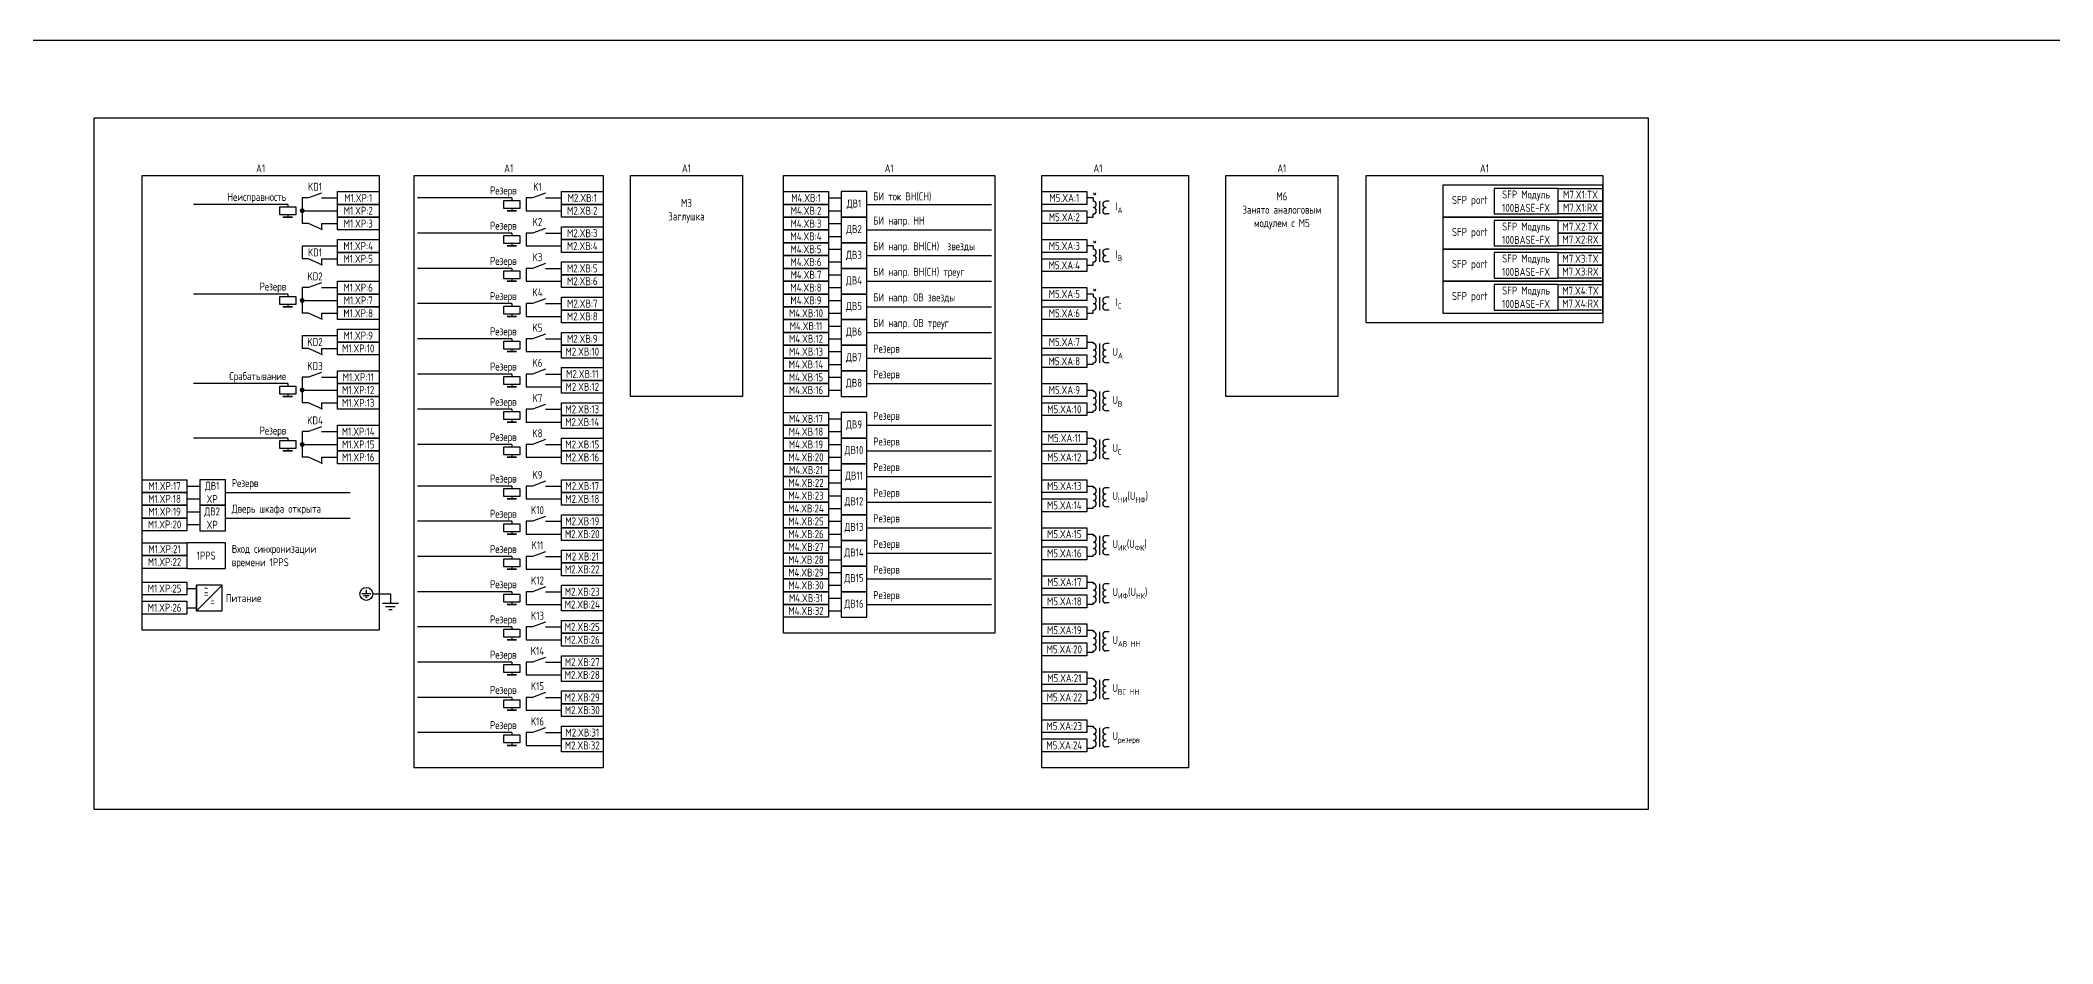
# Model space of a CAD drawing. Header units: millimetres. Extents: x -1036 to 3331, y -90 to 586.
# Drawn here: x 0 to 629, y 304 to 586 of the extents above; entities that cross this region are included whole.
import ezdxf

# ---------------------------------------------------------------- set-up
doc = ezdxf.new("R2010")
doc.units = ezdxf.units.MM
doc.styles.add('Gost_type_A', font='GOST_A.TTF')

# ---------------------------------------------------------------- blocks, each defined once
blk = doc.blocks.new('POINT')
at = {"const_width": 0.75}
blk.add_lwpolyline([(-0.375, 0, 1), (0.375, 0, 1)], format="xyb", close=True, dxfattribs=at)

msp = doc.modelspace()

# ---------------------------------------------------------------- linework, layer by layer
for p, q in [((77.34, 534.73), (47.84, 534.73)), ((77.34, 534.73), (77.34, 533.98)), ((147.34, 536.73), (117.84, 536.73)), ((147.34, 536.73), (147.34, 535.98)), ((246.24, 536.73), (250.24, 536.73)), ((258.24, 534.73), (297.24, 534.73)), ((328.94, 536.73), (326.94, 536.73)), ((77.34, 531.48), (77.34, 530.73)), ((87.84, 528.73), (87.84, 526.73)), ((147.34, 533.48), (147.34, 532.73)), ((246.24, 532.73), (250.24, 532.73)), ((246.24, 528.73), (250.24, 528.73)), ((326.94, 530.73), (328.94, 530.73)), ((147.34, 525.73), (117.84, 525.73)), ((147.34, 525.73), (147.34, 524.98)), ((147.34, 522.48), (147.34, 521.73)), ((246.24, 524.73), (250.24, 524.73)), ((258.24, 526.73), (297.24, 526.73)), ((81.84, 521.73), (81.84, 517.73)), ((87.84, 517.73), (87.84, 515.73)), ((246.24, 520.73), (250.24, 520.73)), ((246.24, 516.73), (250.24, 516.73)), ((258.24, 518.73), (297.24, 518.73)), ((328.94, 521.73), (326.94, 521.73)), ((326.94, 515.73), (328.94, 515.73)), ((147.34, 514.73), (117.84, 514.73)), ((147.34, 514.73), (147.34, 513.98)), ((147.34, 511.48), (147.34, 510.73)), ((246.24, 512.73), (250.24, 512.73)), ((258.24, 510.73), (297.24, 510.73)), ((77.34, 506.73), (47.84, 506.73)), ((77.34, 506.73), (77.34, 505.98)), ((77.34, 503.48), (77.34, 502.73)), ((147.34, 503.73), (117.84, 503.73)), ((147.34, 503.73), (147.34, 502.98)), ((246.24, 508.73), (250.24, 508.73)), ((246.24, 504.73), (250.24, 504.73)), ((328.94, 506.73), (326.94, 506.73)), ((87.84, 500.73), (87.84, 498.73)), ((147.34, 500.48), (147.34, 499.73)), ((246.24, 500.73), (250.24, 500.73)), ((246.24, 496.73), (250.24, 496.73)), ((258.24, 502.73), (297.24, 502.73)), ((326.94, 500.73), (328.94, 500.73)), ((81.84, 493.73), (81.84, 489.73)), ((147.34, 492.73), (117.84, 492.73)), ((147.34, 492.73), (147.34, 491.98)), ((246.24, 492.73), (250.24, 492.73)), ((258.24, 494.73), (297.24, 494.73)), ((87.84, 489.73), (87.84, 487.73)), ((147.34, 489.48), (147.34, 488.73)), ((246.24, 488.73), (250.24, 488.73)), ((246.24, 484.73), (250.24, 484.73)), ((258.24, 486.73), (297.24, 486.73)), ((77.34, 478.73), (47.84, 478.73)), ((77.34, 478.73), (77.34, 477.98)), ((147.34, 481.73), (117.84, 481.73)), ((147.34, 481.73), (147.34, 480.98)), ((147.34, 478.48), (147.34, 477.73)), ((246.24, 480.73), (250.24, 480.73)), ((258.24, 478.73), (297.24, 478.73)), ((77.34, 475.48), (77.34, 474.73)), ((87.84, 472.73), (87.84, 470.73)), ((246.24, 476.73), (250.24, 476.73)), ((147.34, 470.73), (117.84, 470.73)), ((147.34, 470.73), (147.34, 469.98)), ((147.34, 467.48), (147.34, 466.73)), ((246.24, 467.73), (250.24, 467.73)), ((258.24, 465.73), (297.24, 465.73)), ((77.34, 461.73), (47.84, 461.73)), ((77.34, 461.73), (77.34, 460.98)), ((147.34, 459.73), (117.84, 459.73)), ((147.34, 459.73), (147.34, 458.98)), ((246.24, 463.73), (250.24, 463.73)), ((246.24, 459.73), (250.24, 459.73)), ((77.34, 458.48), (77.34, 457.73)), ((87.84, 455.73), (87.84, 453.73)), ((147.34, 456.48), (147.34, 455.73)), ((246.24, 455.73), (250.24, 455.73)), ((258.24, 457.73), (297.24, 457.73)), ((45.84, 446.73), (49.84, 446.73)), ((147.34, 446.73), (117.84, 446.73)), ((147.34, 446.73), (147.34, 445.98)), ((246.24, 451.73), (250.24, 451.73)), ((246.24, 447.73), (250.24, 447.73)), ((258.24, 449.73), (297.24, 449.73)), ((45.84, 442.73), (49.84, 442.73)), ((57.84, 444.73), (96.84, 444.73)), ((147.34, 443.48), (147.34, 442.73)), ((246.24, 443.73), (250.24, 443.73)), ((258.24, 441.73), (297.24, 441.73)), ((45.84, 438.73), (49.84, 438.73)), ((45.84, 434.73), (49.84, 434.73)), ((57.84, 436.73), (96.84, 436.73)), ((147.34, 435.73), (117.84, 435.73)), ((147.34, 435.73), (147.34, 434.98)), ((246.24, 439.73), (250.24, 439.73)), ((246.24, 435.73), (250.24, 435.73)), ((147.34, 432.48), (147.34, 431.73)), ((246.24, 431.73), (250.24, 431.73)), ((246.24, 427.73), (250.24, 427.73)), ((258.24, 433.73), (297.24, 433.73)), ((147.34, 424.73), (117.84, 424.73)), ((147.34, 424.73), (147.34, 423.98)), ((147.34, 421.48), (147.34, 420.73)), ((246.24, 423.73), (250.24, 423.73)), ((258.24, 425.73), (297.24, 425.73)), ((48.84, 407.73), (48.84, 415.73)), ((48.84, 407.73), (56.84, 415.73)), ((246.24, 419.73), (250.24, 419.73)), ((246.24, 415.73), (250.24, 415.73)), ((258.24, 417.73), (297.24, 417.73)), ((103.89, 413.05), (109.41, 413.05)), ((147.34, 413.73), (117.84, 413.73)), ((147.34, 413.73), (147.34, 412.98)), ((147.34, 410.48), (147.34, 409.73)), ((246.24, 411.73), (250.24, 411.73)), ((258.24, 409.73), (297.24, 409.73)), ((147.34, 402.73), (117.84, 402.73)), ((147.34, 402.73), (147.34, 401.98)), ((246.24, 407.73), (250.24, 407.73)), ((147.34, 399.48), (147.34, 398.73)), ((147.34, 391.73), (117.84, 391.73)), ((147.34, 391.73), (147.34, 390.98)), ((147.34, 388.48), (147.34, 387.73)), ((147.34, 380.73), (117.84, 380.73)), ((147.34, 380.73), (147.34, 379.98)), ((147.34, 377.48), (147.34, 376.73)), ((147.34, 369.73), (117.84, 369.73)), ((147.34, 369.73), (147.34, 368.98)), ((147.34, 366.48), (147.34, 365.73))]:
    msp.add_line(p, q)
at = {"ltscale": 1.08}
for p, q in [((83.84, 536.73), (81.84, 536.73)), ((81.84, 536.73), (81.84, 528.73)), ((87.84, 536.73), (92.84, 536.73)), ((153.84, 536.73), (151.84, 536.73)), ((151.84, 536.73), (151.84, 532.73)), ((157.84, 536.73), (162.84, 536.73)), ((81.84, 532.73), (92.84, 532.73)), ((83.84, 528.73), (81.84, 528.73)), ((87.84, 528.73), (92.84, 528.73)), ((151.84, 532.73), (162.84, 532.73)), ((153.84, 525.73), (151.84, 525.73)), ((151.84, 525.73), (151.84, 521.73)), ((157.84, 525.73), (162.84, 525.73)), ((81.84, 521.73), (92.84, 521.73)), ((83.84, 517.73), (81.84, 517.73)), ((87.84, 517.73), (92.84, 517.73)), ((151.84, 521.73), (162.84, 521.73)), ((153.84, 514.73), (151.84, 514.73)), ((151.84, 514.73), (151.84, 510.73)), ((151.84, 510.73), (162.84, 510.73)), ((157.84, 514.73), (162.84, 514.73)), ((83.84, 508.73), (81.84, 508.73)), ((81.84, 508.73), (81.84, 500.73)), ((81.84, 504.73), (92.84, 504.73)), ((87.84, 508.73), (92.84, 508.73)), ((153.84, 503.73), (151.84, 503.73)), ((151.84, 503.73), (151.84, 499.73)), ((157.84, 503.73), (162.84, 503.73)), ((83.84, 500.73), (81.84, 500.73)), ((87.84, 500.73), (92.84, 500.73)), ((151.84, 499.73), (162.84, 499.73)), ((81.84, 493.73), (92.84, 493.73)), ((153.84, 492.73), (151.84, 492.73)), ((151.84, 492.73), (151.84, 488.73)), ((157.84, 492.73), (162.84, 492.73)), ((83.84, 489.73), (81.84, 489.73)), ((87.84, 489.73), (92.84, 489.73)), ((151.84, 488.73), (162.84, 488.73)), ((83.84, 480.73), (81.84, 480.73)), ((81.84, 480.73), (81.84, 472.73)), ((87.84, 480.73), (92.84, 480.73)), ((153.84, 481.73), (151.84, 481.73)), ((151.84, 481.73), (151.84, 477.73)), ((157.84, 481.73), (162.84, 481.73)), ((81.84, 476.73), (92.84, 476.73)), ((83.84, 472.73), (81.84, 472.73)), ((87.84, 472.73), (92.84, 472.73)), ((151.84, 477.73), (162.84, 477.73)), ((153.84, 470.73), (151.84, 470.73)), ((151.84, 470.73), (151.84, 466.73)), ((151.84, 466.73), (162.84, 466.73)), ((157.84, 470.73), (162.84, 470.73)), ((83.84, 463.73), (81.84, 463.73)), ((81.84, 463.73), (81.84, 455.73)), ((81.84, 459.73), (92.84, 459.73)), ((87.84, 463.73), (92.84, 463.73)), ((153.84, 459.73), (151.84, 459.73)), ((151.84, 459.73), (151.84, 455.73)), ((157.84, 459.73), (162.84, 459.73)), ((83.84, 455.73), (81.84, 455.73)), ((87.84, 455.73), (92.84, 455.73)), ((151.84, 455.73), (162.84, 455.73)), ((153.84, 446.73), (151.84, 446.73)), ((151.84, 446.73), (151.84, 442.73)), ((157.84, 446.73), (162.84, 446.73)), ((151.84, 442.73), (162.84, 442.73)), ((153.84, 435.73), (151.84, 435.73)), ((151.84, 435.73), (151.84, 431.73)), ((157.84, 435.73), (162.84, 435.73)), ((151.84, 431.73), (162.84, 431.73)), ((153.84, 424.73), (151.84, 424.73)), ((151.84, 424.73), (151.84, 420.73)), ((157.84, 424.73), (162.84, 424.73)), ((151.84, 420.73), (162.84, 420.73)), ((153.84, 413.73), (151.84, 413.73)), ((151.84, 413.73), (151.84, 409.73)), ((151.84, 409.73), (162.84, 409.73)), ((157.84, 413.73), (162.84, 413.73)), ((153.84, 402.73), (151.84, 402.73)), ((151.84, 402.73), (151.84, 398.73)), ((157.84, 402.73), (162.84, 402.73)), ((151.84, 398.73), (162.84, 398.73)), ((153.84, 391.73), (151.84, 391.73)), ((151.84, 391.73), (151.84, 387.73)), ((157.84, 391.73), (162.84, 391.73)), ((151.84, 387.73), (162.84, 387.73)), ((153.84, 380.73), (151.84, 380.73)), ((151.84, 380.73), (151.84, 376.73)), ((157.84, 380.73), (162.84, 380.73)), ((151.84, 376.73), (162.84, 376.73)), ((153.84, 369.73), (151.84, 369.73)), ((151.84, 369.73), (151.84, 365.73)), ((151.84, 365.73), (162.84, 365.73)), ((157.84, 369.73), (162.84, 369.73))]:
    msp.add_line(p, q, dxfattribs=at)
at = {"ltscale": 4.32}
for p, q in [((87.84, 538.23), (83.84, 536.73)), ((157.84, 538.23), (153.84, 536.73)), ((88.23, 526.74), (83.84, 528.73)), ((157.84, 527.23), (153.84, 525.73)), ((88.23, 515.74), (83.84, 517.73)), ((157.84, 516.23), (153.84, 514.73)), ((87.84, 510.23), (83.84, 508.73)), ((157.84, 505.23), (153.84, 503.73)), ((88.23, 498.74), (83.84, 500.73)), ((157.84, 494.23), (153.84, 492.73)), ((88.23, 487.74), (83.84, 489.73)), ((87.84, 482.23), (83.84, 480.73)), ((157.84, 483.23), (153.84, 481.73)), ((88.23, 470.74), (83.84, 472.73)), ((157.84, 472.23), (153.84, 470.73)), ((87.84, 465.23), (83.84, 463.73)), ((157.84, 461.23), (153.84, 459.73)), ((88.23, 453.74), (83.84, 455.73)), ((157.84, 448.23), (153.84, 446.73)), ((157.84, 437.23), (153.84, 435.73)), ((157.84, 426.23), (153.84, 424.73)), ((157.84, 415.23), (153.84, 413.73)), ((103.3, 413.05), (100.45, 413.05)), ((102.73, 412.48), (101.02, 412.48)), ((102.16, 411.91), (101.59, 411.91)), ((101.87, 414.34), (101.87, 413.05)), ((111.91, 410.05), (106.91, 410.05)), ((110.91, 409.05), (107.91, 409.05)), ((109.41, 413.05), (109.41, 410.05)), ((109.91, 408.05), (108.91, 408.05)), ((157.84, 404.23), (153.84, 402.73)), ((157.84, 393.23), (153.84, 391.73)), ((157.84, 382.23), (153.84, 380.73)), ((157.84, 371.23), (153.84, 369.73))]:
    msp.add_line(p, q, dxfattribs=at)
at = {"ltscale": 4}
for p, q in [((328.94, 536.73), (328.94, 535.73)), ((328.94, 536.23), (328.94, 535.73)), ((330.94, 535.73), (330.94, 531.73)), ((330.94, 535.73), (330.94, 531.73)), ((333.94, 535.73), (332.94, 535.73)), ((333.94, 535.73), (332.94, 535.73)), ((328.94, 530.73), (328.94, 531.73)), ((333.94, 531.73), (332.94, 531.73)), ((333.94, 531.73), (332.94, 531.73)), ((328.94, 521.73), (328.94, 520.73)), ((328.94, 521.23), (328.94, 520.73)), ((328.94, 515.73), (328.94, 516.73)), ((330.94, 520.73), (330.94, 516.73)), ((330.94, 520.73), (330.94, 516.73)), ((333.94, 520.73), (332.94, 520.73)), ((333.94, 520.73), (332.94, 520.73)), ((333.94, 516.73), (332.94, 516.73)), ((333.94, 516.73), (332.94, 516.73)), ((328.94, 506.73), (328.94, 505.73)), ((328.94, 506.23), (328.94, 505.73)), ((330.94, 505.73), (330.94, 501.73)), ((330.94, 505.73), (330.94, 501.73)), ((333.94, 505.73), (332.94, 505.73)), ((333.94, 505.73), (332.94, 505.73)), ((328.94, 500.73), (328.94, 501.73)), ((333.94, 501.73), (332.94, 501.73)), ((333.94, 501.73), (332.94, 501.73)), ((326.94, 491.73), (328.94, 491.73)), ((328.94, 491.73), (328.94, 491.23)), ((328.94, 491.73), (328.94, 491.23)), ((330.94, 491.23), (330.94, 487.23)), ((333.94, 491.23), (332.94, 491.23)), ((328.94, 484.73), (326.94, 484.73)), ((328.94, 484.73), (328.94, 485.23)), ((330.94, 489.23), (330.94, 485.23)), ((333.94, 485.23), (332.94, 485.23)), ((326.94, 476.73), (328.94, 476.73)), ((328.94, 476.73), (328.94, 476.23)), ((328.94, 476.73), (328.94, 476.23)), ((330.94, 476.23), (330.94, 472.23)), ((330.94, 474.23), (330.94, 470.23)), ((333.94, 476.23), (332.94, 476.23)), ((328.94, 469.73), (326.94, 469.73)), ((328.94, 469.73), (328.94, 470.23)), ((333.94, 470.23), (332.94, 470.23)), ((326.94, 461.73), (328.94, 461.73)), ((328.94, 461.73), (328.94, 461.23)), ((328.94, 461.73), (328.94, 461.23)), ((330.94, 461.23), (330.94, 457.23)), ((330.94, 459.23), (330.94, 455.23)), ((333.94, 461.23), (332.94, 461.23)), ((328.94, 454.73), (326.94, 454.73)), ((328.94, 454.73), (328.94, 455.23)), ((333.94, 455.23), (332.94, 455.23)), ((326.94, 446.73), (328.94, 446.73)), ((328.94, 446.73), (328.94, 446.23)), ((328.94, 446.73), (328.94, 446.23)), ((328.94, 439.73), (328.94, 440.23)), ((330.94, 446.23), (330.94, 442.23)), ((330.94, 444.23), (330.94, 440.23)), ((333.94, 446.23), (332.94, 446.23)), ((333.94, 440.23), (332.94, 440.23)), ((328.94, 439.73), (326.94, 439.73)), ((326.94, 431.73), (328.94, 431.73)), ((328.94, 431.73), (328.94, 431.23)), ((328.94, 431.73), (328.94, 431.23)), ((330.94, 431.23), (330.94, 427.23)), ((330.94, 429.23), (330.94, 425.23)), ((333.94, 431.23), (332.94, 431.23)), ((328.94, 424.73), (326.94, 424.73)), ((328.94, 424.73), (328.94, 425.23)), ((333.94, 425.23), (332.94, 425.23)), ((326.94, 416.73), (328.94, 416.73)), ((328.94, 416.73), (328.94, 416.23)), ((328.94, 416.73), (328.94, 416.23)), ((330.94, 416.23), (330.94, 412.23)), ((333.94, 416.23), (332.94, 416.23)), ((45.84, 414.73), (48.84, 414.73)), ((45.84, 408.73), (48.84, 408.73)), ((328.94, 409.73), (326.94, 409.73)), ((328.94, 409.73), (328.94, 410.23)), ((330.94, 414.23), (330.94, 410.23)), ((333.94, 410.23), (332.94, 410.23)), ((326.94, 401.73), (328.94, 401.73)), ((328.94, 401.73), (328.94, 401.23)), ((328.94, 401.73), (328.94, 401.23)), ((330.94, 401.23), (330.94, 397.23)), ((330.94, 399.23), (330.94, 395.23)), ((333.94, 401.23), (332.94, 401.23)), ((328.94, 394.73), (326.94, 394.73)), ((328.94, 394.73), (328.94, 395.23)), ((333.94, 395.23), (332.94, 395.23)), ((326.94, 386.73), (328.94, 386.73)), ((328.94, 386.73), (328.94, 386.23)), ((328.94, 386.73), (328.94, 386.23)), ((330.94, 386.23), (330.94, 382.23)), ((330.94, 384.23), (330.94, 380.23)), ((333.94, 386.23), (332.94, 386.23)), ((328.94, 379.73), (326.94, 379.73)), ((328.94, 379.73), (328.94, 380.23)), ((333.94, 380.23), (332.94, 380.23)), ((326.94, 371.73), (328.94, 371.73)), ((328.94, 371.73), (328.94, 371.23)), ((328.94, 371.73), (328.94, 371.23)), ((330.94, 371.23), (330.94, 367.23)), ((333.94, 371.23), (332.94, 371.23)), ((328.94, 364.73), (326.94, 364.73)), ((328.94, 364.73), (328.94, 365.23)), ((330.94, 369.23), (330.94, 365.23)), ((333.94, 365.23), (332.94, 365.23))]:
    msp.add_line(p, q, dxfattribs=at)
for points in [[(-1036, 586), (3331, 586), (3331, -90), (-1036, -90)], [(16.84, 561.73), (502.33, 561.73), (502.33, 345.73), (16.84, 345.73)], [(31.84, 543.73), (105.84, 543.73), (105.84, 401.73), (31.84, 401.73)], [(116.84, 543.73), (175.84, 543.73), (175.84, 358.73), (116.84, 358.73)], [(184.39, 543.73), (219.39, 543.73), (219.39, 474.73), (184.39, 474.73)], [(232.24, 543.73), (298.24, 543.73), (298.24, 400.73), (232.24, 400.73)], [(312.94, 543.73), (358.76, 543.73), (358.76, 358.73), (312.94, 358.73)], [(370.4, 543.73), (405.4, 543.73), (405.4, 474.73), (370.4, 474.73)], [(414.2, 543.73), (488.2, 543.73), (488.2, 497.73), (414.2, 497.73)], [(488.2, 540.73), (438.2, 540.73), (438.2, 530.73), (488.2, 530.73)], [(92.84, 538.73), (105.84, 538.73), (105.84, 534.73), (92.84, 534.73)], [(92.84, 534.73), (105.84, 534.73), (105.84, 530.73), (92.84, 530.73)], [(149.84, 535.98), (149.84, 533.48), (144.84, 533.48), (144.84, 535.98)], [(162.84, 538.73), (175.84, 538.73), (175.84, 534.73), (162.84, 534.73)], [(162.84, 534.73), (175.84, 534.73), (175.84, 530.73), (162.84, 530.73)], [(232.24, 538.73), (246.24, 538.73), (246.24, 534.73), (232.24, 534.73)], [(232.24, 534.73), (246.24, 534.73), (246.24, 530.73), (232.24, 530.73)], [(312.94, 538.73), (326.94, 538.73), (326.94, 534.73), (312.94, 534.73)], [(474.2, 539.73), (488.2, 539.73), (488.2, 535.73), (474.2, 535.73)], [(474.2, 535.73), (488.2, 535.73), (488.2, 531.73), (474.2, 531.73)], [(79.84, 533.98), (79.84, 531.48), (74.84, 531.48), (74.84, 533.98)], [(78.84, 530.73), (75.84, 530.73)], [(92.84, 530.73), (105.84, 530.73), (105.84, 526.73), (92.84, 526.73)], [(148.84, 532.73), (145.84, 532.73)], [(232.24, 530.73), (246.24, 530.73), (246.24, 526.73), (232.24, 526.73)], [(312.94, 532.73), (326.94, 532.73), (326.94, 528.73), (312.94, 528.73)], [(488.2, 530.73), (438.2, 530.73), (438.2, 520.73), (488.2, 520.73)], [(474.2, 529.73), (488.2, 529.73), (488.2, 525.73), (474.2, 525.73)], [(92.84, 523.73), (105.84, 523.73), (105.84, 519.73), (92.84, 519.73)], [(149.84, 524.98), (149.84, 522.48), (144.84, 522.48), (144.84, 524.98)], [(162.84, 527.73), (175.84, 527.73), (175.84, 523.73), (162.84, 523.73)], [(162.84, 523.73), (175.84, 523.73), (175.84, 519.73), (162.84, 519.73)], [(232.24, 526.73), (246.24, 526.73), (246.24, 522.73), (232.24, 522.73)], [(232.24, 522.73), (246.24, 522.73), (246.24, 518.73), (232.24, 518.73)], [(312.94, 523.73), (326.94, 523.73), (326.94, 519.73), (312.94, 519.73)], [(474.2, 525.73), (488.2, 525.73), (488.2, 521.73), (474.2, 521.73)], [(92.84, 519.73), (105.84, 519.73), (105.84, 515.73), (92.84, 515.73)], [(148.84, 521.73), (145.84, 521.73)], [(162.84, 516.73), (175.84, 516.73), (175.84, 512.73), (162.84, 512.73)], [(232.24, 518.73), (246.24, 518.73), (246.24, 514.73), (232.24, 514.73)], [(312.94, 517.73), (326.94, 517.73), (326.94, 513.73), (312.94, 513.73)], [(488.2, 520.73), (438.2, 520.73), (438.2, 510.73), (488.2, 510.73)], [(474.2, 519.73), (488.2, 519.73), (488.2, 515.73), (474.2, 515.73)], [(474.2, 515.73), (488.2, 515.73), (488.2, 511.73), (474.2, 511.73)], [(92.84, 510.73), (105.84, 510.73), (105.84, 506.73), (92.84, 506.73)], [(149.84, 513.98), (149.84, 511.48), (144.84, 511.48), (144.84, 513.98)], [(148.84, 510.73), (145.84, 510.73)], [(162.84, 512.73), (175.84, 512.73), (175.84, 508.73), (162.84, 508.73)], [(232.24, 514.73), (246.24, 514.73), (246.24, 510.73), (232.24, 510.73)], [(232.24, 510.73), (246.24, 510.73), (246.24, 506.73), (232.24, 506.73)], [(488.2, 510.73), (438.2, 510.73), (438.2, 500.73), (488.2, 500.73)], [(474.2, 509.73), (488.2, 509.73), (488.2, 505.73), (474.2, 505.73)], [(79.84, 505.98), (79.84, 503.48), (74.84, 503.48), (74.84, 505.98)], [(92.84, 506.73), (105.84, 506.73), (105.84, 502.73), (92.84, 502.73)], [(162.84, 505.73), (175.84, 505.73), (175.84, 501.73), (162.84, 501.73)], [(232.24, 506.73), (246.24, 506.73), (246.24, 502.73), (232.24, 502.73)], [(312.94, 508.73), (326.94, 508.73), (326.94, 504.73), (312.94, 504.73)], [(474.2, 505.73), (488.2, 505.73), (488.2, 501.73), (474.2, 501.73)], [(78.84, 502.73), (75.84, 502.73)], [(92.84, 502.73), (105.84, 502.73), (105.84, 498.73), (92.84, 498.73)], [(149.84, 502.98), (149.84, 500.48), (144.84, 500.48), (144.84, 502.98)], [(148.84, 499.73), (145.84, 499.73)], [(162.84, 501.73), (175.84, 501.73), (175.84, 497.73), (162.84, 497.73)], [(232.24, 502.73), (246.24, 502.73), (246.24, 498.73), (232.24, 498.73)], [(232.24, 498.73), (246.24, 498.73), (246.24, 494.73), (232.24, 494.73)], [(312.94, 502.73), (326.94, 502.73), (326.94, 498.73), (312.94, 498.73)], [(92.84, 495.73), (105.84, 495.73), (105.84, 491.73), (92.84, 491.73)], [(92.84, 491.73), (105.84, 491.73), (105.84, 487.73), (92.84, 487.73)], [(149.84, 491.98), (149.84, 489.48), (144.84, 489.48), (144.84, 491.98)], [(162.84, 494.73), (175.84, 494.73), (175.84, 490.73), (162.84, 490.73)], [(162.84, 490.73), (175.84, 490.73), (175.84, 486.73), (162.84, 486.73)], [(232.24, 494.73), (246.24, 494.73), (246.24, 490.73), (232.24, 490.73)], [(232.24, 490.73), (246.24, 490.73), (246.24, 486.73), (232.24, 486.73)], [(312.94, 493.73), (326.94, 493.73), (326.94, 489.73), (312.94, 489.73)], [(148.84, 488.73), (145.84, 488.73)], [(232.24, 486.73), (246.24, 486.73), (246.24, 482.73), (232.24, 482.73)], [(312.94, 487.73), (326.94, 487.73), (326.94, 483.73), (312.94, 483.73)], [(79.84, 477.98), (79.84, 475.48), (74.84, 475.48), (74.84, 477.98)], [(92.84, 482.73), (105.84, 482.73), (105.84, 478.73), (92.84, 478.73)], [(92.84, 478.73), (105.84, 478.73), (105.84, 474.73), (92.84, 474.73)], [(149.84, 480.98), (149.84, 478.48), (144.84, 478.48), (144.84, 480.98)], [(162.84, 483.73), (175.84, 483.73), (175.84, 479.73), (162.84, 479.73)], [(162.84, 479.73), (175.84, 479.73), (175.84, 475.73), (162.84, 475.73)], [(232.24, 482.73), (246.24, 482.73), (246.24, 478.73), (232.24, 478.73)], [(232.24, 478.73), (246.24, 478.73), (246.24, 474.73), (232.24, 474.73)], [(312.94, 478.73), (326.94, 478.73), (326.94, 474.73), (312.94, 474.73)], [(78.84, 474.73), (75.84, 474.73)], [(92.84, 474.73), (105.84, 474.73), (105.84, 470.73), (92.84, 470.73)], [(148.84, 477.73), (145.84, 477.73)], [(162.84, 472.73), (175.84, 472.73), (175.84, 468.73), (162.84, 468.73)], [(312.94, 472.73), (326.94, 472.73), (326.94, 468.73), (312.94, 468.73)], [(92.84, 465.73), (105.84, 465.73), (105.84, 461.73), (92.84, 461.73)], [(149.84, 469.98), (149.84, 467.48), (144.84, 467.48), (144.84, 469.98)], [(148.84, 466.73), (145.84, 466.73)], [(162.84, 468.73), (175.84, 468.73), (175.84, 464.73), (162.84, 464.73)], [(232.24, 469.73), (246.24, 469.73), (246.24, 465.73), (232.24, 465.73)], [(232.24, 465.73), (246.24, 465.73), (246.24, 461.73), (232.24, 461.73)], [(79.84, 460.98), (79.84, 458.48), (74.84, 458.48), (74.84, 460.98)], [(92.84, 461.73), (105.84, 461.73), (105.84, 457.73), (92.84, 457.73)], [(162.84, 461.73), (175.84, 461.73), (175.84, 457.73), (162.84, 457.73)], [(232.24, 461.73), (246.24, 461.73), (246.24, 457.73), (232.24, 457.73)], [(312.94, 463.73), (326.94, 463.73), (326.94, 459.73), (312.94, 459.73)], [(78.84, 457.73), (75.84, 457.73)], [(92.84, 457.73), (105.84, 457.73), (105.84, 453.73), (92.84, 453.73)], [(149.84, 458.98), (149.84, 456.48), (144.84, 456.48), (144.84, 458.98)], [(148.84, 455.73), (145.84, 455.73)], [(162.84, 457.73), (175.84, 457.73), (175.84, 453.73), (162.84, 453.73)], [(232.24, 457.73), (246.24, 457.73), (246.24, 453.73), (232.24, 453.73)], [(232.24, 453.73), (246.24, 453.73), (246.24, 449.73), (232.24, 449.73)], [(312.94, 457.73), (326.94, 457.73), (326.94, 453.73), (312.94, 453.73)], [(31.84, 448.73), (45.84, 448.73), (45.84, 444.73), (31.84, 444.73)], [(162.84, 448.73), (175.84, 448.73), (175.84, 444.73), (162.84, 444.73)], [(232.24, 449.73), (246.24, 449.73), (246.24, 445.73), (232.24, 445.73)], [(312.94, 448.73), (326.94, 448.73), (326.94, 444.73), (312.94, 444.73)], [(31.84, 444.73), (45.84, 444.73), (45.84, 440.73), (31.84, 440.73)], [(31.84, 440.73), (45.84, 440.73), (45.84, 436.73), (31.84, 436.73)], [(149.84, 445.98), (149.84, 443.48), (144.84, 443.48), (144.84, 445.98)], [(148.84, 442.73), (145.84, 442.73)], [(162.84, 444.73), (175.84, 444.73), (175.84, 440.73), (162.84, 440.73)], [(232.24, 445.73), (246.24, 445.73), (246.24, 441.73), (232.24, 441.73)], [(232.24, 441.73), (246.24, 441.73), (246.24, 437.73), (232.24, 437.73)], [(312.94, 442.73), (326.94, 442.73), (326.94, 438.73), (312.94, 438.73)], [(31.84, 436.73), (45.84, 436.73), (45.84, 432.73), (31.84, 432.73)], [(149.84, 434.98), (149.84, 432.48), (144.84, 432.48), (144.84, 434.98)], [(162.84, 437.73), (175.84, 437.73), (175.84, 433.73), (162.84, 433.73)], [(232.24, 437.73), (246.24, 437.73), (246.24, 433.73), (232.24, 433.73)], [(31.84, 429.01), (45.84, 429.01), (45.84, 425.01), (31.84, 425.01)], [(148.84, 431.73), (145.84, 431.73)], [(162.84, 433.73), (175.84, 433.73), (175.84, 429.73), (162.84, 429.73)], [(232.24, 433.73), (246.24, 433.73), (246.24, 429.73), (232.24, 429.73)], [(232.24, 429.73), (246.24, 429.73), (246.24, 425.73), (232.24, 425.73)], [(312.94, 433.73), (326.94, 433.73), (326.94, 429.73), (312.94, 429.73)], [(312.94, 427.73), (326.94, 427.73), (326.94, 423.73), (312.94, 423.73)], [(31.84, 425.01), (45.84, 425.01), (45.84, 421.01), (31.84, 421.01)], [(149.84, 423.98), (149.84, 421.48), (144.84, 421.48), (144.84, 423.98)], [(162.84, 426.73), (175.84, 426.73), (175.84, 422.73), (162.84, 422.73)], [(162.84, 422.73), (175.84, 422.73), (175.84, 418.73), (162.84, 418.73)], [(232.24, 425.73), (246.24, 425.73), (246.24, 421.73), (232.24, 421.73)], [(232.24, 421.73), (246.24, 421.73), (246.24, 417.73), (232.24, 417.73)], [(31.84, 416.73), (45.84, 416.73), (45.84, 412.73), (31.84, 412.73)], [(148.84, 420.73), (145.84, 420.73)], [(162.84, 415.73), (175.84, 415.73), (175.84, 411.73), (162.84, 411.73)], [(232.24, 417.73), (246.24, 417.73), (246.24, 413.73), (232.24, 413.73)], [(312.94, 418.73), (326.94, 418.73), (326.94, 414.73), (312.94, 414.73)], [(31.84, 410.73), (45.84, 410.73), (45.84, 406.73), (31.84, 406.73)], [(149.84, 412.98), (149.84, 410.48), (144.84, 410.48), (144.84, 412.98)], [(148.84, 409.73), (145.84, 409.73)], [(162.84, 411.73), (175.84, 411.73), (175.84, 407.73), (162.84, 407.73)], [(232.24, 413.73), (246.24, 413.73), (246.24, 409.73), (232.24, 409.73)], [(232.24, 409.73), (246.24, 409.73), (246.24, 405.73), (232.24, 405.73)], [(312.94, 412.73), (326.94, 412.73), (326.94, 408.73), (312.94, 408.73)], [(162.84, 404.73), (175.84, 404.73), (175.84, 400.73), (162.84, 400.73)], [(312.94, 403.73), (326.94, 403.73), (326.94, 399.73), (312.94, 399.73)], [(149.84, 401.98), (149.84, 399.48), (144.84, 399.48), (144.84, 401.98)], [(148.84, 398.73), (145.84, 398.73)], [(162.84, 400.73), (175.84, 400.73), (175.84, 396.73), (162.84, 396.73)], [(312.94, 397.73), (326.94, 397.73), (326.94, 393.73), (312.94, 393.73)], [(149.84, 390.98), (149.84, 388.48), (144.84, 388.48), (144.84, 390.98)], [(162.84, 393.73), (175.84, 393.73), (175.84, 389.73), (162.84, 389.73)], [(148.84, 387.73), (145.84, 387.73)], [(162.84, 389.73), (175.84, 389.73), (175.84, 385.73), (162.84, 385.73)], [(312.94, 388.73), (326.94, 388.73), (326.94, 384.73), (312.94, 384.73)], [(149.84, 379.98), (149.84, 377.48), (144.84, 377.48), (144.84, 379.98)], [(162.84, 382.73), (175.84, 382.73), (175.84, 378.73), (162.84, 378.73)], [(162.84, 378.73), (175.84, 378.73), (175.84, 374.73), (162.84, 374.73)], [(312.94, 382.73), (326.94, 382.73), (326.94, 378.73), (312.94, 378.73)], [(148.84, 376.73), (145.84, 376.73)], [(162.84, 371.73), (175.84, 371.73), (175.84, 367.73), (162.84, 367.73)], [(312.94, 373.73), (326.94, 373.73), (326.94, 369.73), (312.94, 369.73)], [(149.84, 368.98), (149.84, 366.48), (144.84, 366.48), (144.84, 368.98)], [(148.84, 365.73), (145.84, 365.73)], [(162.84, 367.73), (175.84, 367.73), (175.84, 363.73), (162.84, 363.73)], [(312.94, 367.73), (326.94, 367.73), (326.94, 363.73), (312.94, 363.73)]]:
    msp.add_lwpolyline(points, close=True)
for points in [[(250.24, 530.73), (258.24, 530.73), (258.24, 538.73), (250.24, 538.73)], [(250.24, 522.73), (258.24, 522.73), (258.24, 530.73), (250.24, 530.73)], [(250.24, 514.73), (258.24, 514.73), (258.24, 522.73), (250.24, 522.73)], [(250.24, 506.73), (258.24, 506.73), (258.24, 514.73), (250.24, 514.73)], [(250.24, 498.73), (258.24, 498.73), (258.24, 506.73), (250.24, 506.73)], [(250.24, 490.73), (258.24, 490.73), (258.24, 498.73), (250.24, 498.73)], [(250.24, 482.73), (258.24, 482.73), (258.24, 490.73), (250.24, 490.73)], [(250.24, 474.73), (258.24, 474.73), (258.24, 482.73), (250.24, 482.73)], [(250.24, 461.73), (258.24, 461.73), (258.24, 469.73), (250.24, 469.73)], [(250.24, 453.73), (258.24, 453.73), (258.24, 461.73), (250.24, 461.73)], [(250.24, 445.73), (258.24, 445.73), (258.24, 453.73), (250.24, 453.73)], [(49.84, 440.73), (57.84, 440.73), (57.84, 448.73), (49.84, 448.73)], [(49.84, 432.73), (57.84, 432.73), (57.84, 440.73), (49.84, 440.73)], [(250.24, 437.73), (258.24, 437.73), (258.24, 445.73), (250.24, 445.73)], [(250.24, 429.73), (258.24, 429.73), (258.24, 437.73), (250.24, 437.73)], [(45.84, 421.01), (57.84, 421.01), (57.84, 429.01), (45.84, 429.01)], [(250.24, 421.73), (258.24, 421.73), (258.24, 429.73), (250.24, 429.73)], [(250.24, 413.73), (258.24, 413.73), (258.24, 421.73), (250.24, 421.73)], [(48.84, 407.73), (56.84, 407.73), (56.84, 415.73), (48.84, 415.73)], [(250.24, 405.73), (258.24, 405.73), (258.24, 413.73), (250.24, 413.73)]]:
    msp.add_lwpolyline(points, close=True, dxfattribs=at)
at = {"linetype": 'Continuous', "lineweight": 25, "ltscale": 4}
for points in [[(454.2, 531.73), (474.2, 531.73), (474.2, 539.73), (454.2, 539.73)], [(454.2, 521.73), (474.2, 521.73), (474.2, 529.73), (454.2, 529.73)], [(454.2, 511.73), (474.2, 511.73), (474.2, 519.73), (454.2, 519.73)], [(454.2, 501.73), (474.2, 501.73), (474.2, 509.73), (454.2, 509.73)]]:
    msp.add_lwpolyline(points, close=True, dxfattribs=at)
msp.add_circle((101.87, 413.05), 2.02)
at = {"ltscale": 4}
for centre, start, end in [((328.94, 534.73), 270, 90), ((328.94, 534.73), 270, 90), ((332.94, 534.73), 90, 270), ((332.94, 534.73), 90, 270), ((328.94, 532.73), 270, 90), ((328.94, 532.73), 270, 90), ((332.94, 532.73), 90, 270), ((332.94, 532.73), 90, 270), ((328.94, 519.73), 270, 90), ((328.94, 519.73), 270, 90), ((328.94, 517.73), 270, 90), ((328.94, 517.73), 270, 90), ((332.94, 519.73), 90, 270), ((332.94, 519.73), 90, 270), ((332.94, 517.73), 90, 270), ((332.94, 517.73), 90, 270), ((328.94, 504.73), 270, 90), ((328.94, 504.73), 270, 90), ((328.94, 502.73), 270, 90), ((328.94, 502.73), 270, 90), ((332.94, 504.73), 90, 270), ((332.94, 504.73), 90, 270), ((332.94, 502.73), 90, 270), ((332.94, 502.73), 90, 270), ((328.94, 490.23), 270, 90), ((332.94, 490.23), 90, 270), ((332.94, 490.23), 90, 270), ((328.94, 488.23), 270, 90), ((328.94, 486.23), 270, 90), ((332.94, 488.23), 90, 270), ((332.94, 488.23), 90, 270), ((332.94, 486.23), 90, 270), ((328.94, 475.23), 270, 90), ((328.94, 473.23), 270, 90), ((328.94, 471.23), 270, 90), ((332.94, 475.23), 90, 270), ((332.94, 475.23), 90, 270), ((332.94, 473.23), 90, 270), ((332.94, 473.23), 90, 270), ((332.94, 471.23), 90, 270), ((328.94, 460.23), 270, 90), ((328.94, 458.23), 270, 90), ((332.94, 460.23), 90, 270), ((332.94, 460.23), 90, 270), ((332.94, 458.23), 90, 270), ((332.94, 458.23), 90, 270), ((328.94, 456.23), 270, 90), ((332.94, 456.23), 90, 270), ((328.94, 445.23), 270, 90), ((328.94, 443.23), 270, 90), ((328.94, 441.23), 270, 90), ((332.94, 445.23), 90, 270), ((332.94, 445.23), 90, 270), ((332.94, 443.23), 90, 270), ((332.94, 443.23), 90, 270), ((332.94, 441.23), 90, 270), ((328.94, 430.23), 270, 90), ((328.94, 428.23), 270, 90), ((332.94, 430.23), 90, 270), ((332.94, 430.23), 90, 270), ((332.94, 428.23), 90, 270), ((332.94, 428.23), 90, 270), ((328.94, 426.23), 270, 90), ((332.94, 426.23), 90, 270), ((328.94, 415.23), 270, 90), ((332.94, 415.23), 90, 270), ((332.94, 415.23), 90, 270), ((328.94, 413.23), 270, 90), ((328.94, 411.23), 270, 90), ((332.94, 413.23), 90, 270), ((332.94, 413.23), 90, 270), ((332.94, 411.23), 90, 270), ((328.94, 400.23), 270, 90), ((328.94, 398.23), 270, 90), ((328.94, 396.23), 270, 90), ((332.94, 400.23), 90, 270), ((332.94, 400.23), 90, 270), ((332.94, 398.23), 90, 270), ((332.94, 398.23), 90, 270), ((332.94, 396.23), 90, 270), ((328.94, 385.23), 270, 90), ((328.94, 383.23), 270, 90), ((332.94, 385.23), 90, 270), ((332.94, 385.23), 90, 270), ((332.94, 383.23), 90, 270), ((332.94, 383.23), 90, 270), ((328.94, 381.23), 270, 90), ((332.94, 381.23), 90, 270), ((328.94, 370.23), 270, 90), ((332.94, 370.23), 90, 270), ((332.94, 370.23), 90, 270), ((328.94, 368.23), 270, 90), ((328.94, 366.23), 270, 90), ((332.94, 368.23), 90, 270), ((332.94, 368.23), 90, 270), ((332.94, 366.23), 90, 270)]:
    msp.add_arc(centre, 1, start, end, dxfattribs=at)

# ---------------------------------------------------------------- block references
for p in [(81.84, 532.73), (81.84, 504.73), (81.84, 476.73), (81.84, 459.73)]:
    msp.add_blockref('POINT', p)

# ---------------------------------------------------------------- texts
at = {"char_height": 2.5, "style": 'Gost_type_A'}
for s, insert, width, attachment_point, line_spacing_factor in [('A1', (68.84, 544.73), 74.0002, 8, 0.9), ('A1', (146.34, 544.73), 59, 8, 0.9), ('A1', (201.89, 544.73), 35, 8, 0.9), ('A1', (265.24, 544.73), 66, 8, 0.9), ('A1', (330.44, 544.73), 35, 8, 0.9), ('A1', (387.9, 544.73), 35, 8, 0.9), ('A1', (451.2, 544.73), 74.0002, 8, 0.9), ('Неисправность', (76.84, 536.73), 37, 6, 0.8), ('Резерв', (76.84, 508.73), 37, 6, 0.8), ('Срабатывание', (76.84, 480.73), 37, 6, 0.8), ('Резерв', (76.84, 463.73), 37, 6, 0.8)]:
    msp.add_mtext(s, dxfattribs=dict(at, insert=insert, width=width, attachment_point=attachment_point, line_spacing_factor=line_spacing_factor))
for s, insert, width, attachment_point in [('KD1', (85.84, 540.23), 8, 5), ('K1', (155.34, 540.23), 5, 5), ('M1.XP:1', (99.34, 536.73), 13, 5), ('Резерв', (148.84, 538.73), 31.0015, 6), ('M2.XВ:1', (169.34, 536.73), 13, 5), ('M3\\PЗаглушка', (201.89, 532.73), 35, 5), ('M4.XВ:1', (239.24, 536.73), 14, 5), ('ДВ1', (254.24, 534.73), 7.9998, 5), ('БИ ток ВН(СН)', (260.24, 535.73), 27.8465, 7), ('M5.XA:1', (319.94, 536.73), 14, 5), ('*', (329.44, 538.23), 3, 5), ('\\A1;I{\\H0.7x;\\S^ A ;}', (335.94, 533.73), 8, 4), ('M6\\PЗанято аналоговым модулем с М5', (387.9, 532.73), 35, 5), ('SFP port', (452.2, 535.73), 20, 6), ('SFP Mодуль 100BASE-FX', (464.2, 535.73), 19.9998, 5), ('M7.X1:RX', (481.2, 533.73), 14, 5), ('M7.X1:TX', (481.2, 537.73), 14, 5), ('M1.XP:3', (99.34, 528.73), 13, 5), ('M1.XP:2', (99.34, 532.73), 13, 5), ('Резерв', (148.84, 527.73), 31.0015, 6), ('K2', (155.34, 529.23), 5, 5), ('M2.XВ:2', (169.34, 532.73), 13, 5), ('M4.XВ:3', (239.24, 528.73), 14, 5), ('M4.XВ:2', (239.24, 532.73), 14, 5), ('ДВ2', (254.24, 526.73), 7.9998, 5), ('БИ напр. НН', (260.24, 527.73), 35.3442, 7), ('M5.XA:2', (319.94, 530.73), 14.018, 5), ('SFP Mодуль 100BASE-FX', (464.2, 525.73), 19.9998, 5), ('M7.X2:TX', (481.2, 527.73), 14, 5), ('M1.XP:4', (99.34, 521.73), 13, 5), ('M2.XВ:4', (169.34, 521.73), 13, 5), ('M2.XВ:3', (169.34, 525.73), 13, 5), ('M4.XВ:4', (239.24, 524.73), 14, 5), ('M4.XВ:5', (239.24, 520.73), 14, 5), ('БИ напр. ВН(СН)  звезды', (260.24, 519.73), 33.6483, 7), ('M5.XA:3', (319.94, 521.73), 14, 5), ('*', (329.44, 523.23), 3, 5), ('SFP port', (452.2, 525.73), 20, 6), ('M7.X2:RX', (481.2, 523.73), 14, 5), ('KD1', (85.84, 519.73), 8, 5), ('M1.XP:5', (99.34, 517.73), 13, 5), ('Резерв', (148.84, 516.73), 31.0015, 6), ('K3', (155.34, 518.23), 5, 5), ('M2.XВ:5', (169.34, 514.73), 13, 5), ('M4.XВ:6', (239.24, 516.73), 14, 5), ('ДВ3', (254.24, 518.73), 7.9998, 5), ('M5.XA:4', (319.94, 515.73), 14.018, 5), ('\\A1;I{\\H0.7x;\\S^ В ;}', (335.94, 518.73), 8, 4), ('SFP port', (452.2, 515.73), 20, 6), ('SFP Mодуль 100BASE-FX', (464.2, 515.73), 19.9998, 5), ('M7.X3:TX', (481.2, 517.73), 14, 5), ('KD2', (85.84, 512.23), 8, 5), ('M1.XP:6', (99.34, 508.73), 13, 5), ('M2.XВ:6', (169.34, 510.73), 13, 5), ('M4.XВ:8', (239.24, 508.73), 14, 5), ('M4.XВ:7', (239.24, 512.73), 14, 5), ('ДВ4', (254.24, 510.73), 7.9998, 5), ('БИ напр. ВН(СН) треуг', (260.24, 511.73), 35.3442, 7), ('M7.X3:RX', (481.2, 513.73), 14, 5), ('M1.XP:7', (99.34, 504.73), 13, 5), ('Резерв', (148.84, 505.73), 31.0015, 6), ('K4', (155.34, 507.23), 5, 5), ('M2.XВ:7', (169.34, 503.73), 13, 5), ('M4.XВ:9', (239.24, 504.73), 14, 5), ('ДВ5', (254.24, 502.73), 7.9998, 5), ('БИ напр. ОВ звезды', (260.24, 503.73), 33.6483, 7), ('M5.XA:5', (319.94, 506.73), 14, 5), ('*', (329.44, 508.23), 3, 5), ('\\A1;I{\\H0.7x;\\S^ C ;}', (335.94, 503.73), 8, 4), ('SFP port', (452.2, 505.73), 20, 6), ('SFP Mодуль 100BASE-FX', (464.2, 505.73), 19.9998, 5), ('M7.X4:RX', (481.2, 503.73), 14, 5), ('M7.X4:TX', (481.2, 507.73), 14, 5), ('M1.XP:8', (99.34, 500.73), 13, 5), ('K5', (155.34, 496.23), 5, 5), ('M2.XВ:8', (169.34, 499.73), 13, 5), ('M4.XВ:10', (239.24, 500.73), 14, 5), ('M4.XВ:11', (239.24, 496.73), 14, 5), ('БИ напр. ОВ треуг', (260.24, 495.73), 35.3442, 7), ('M5.XA:6', (319.94, 500.73), 14.018, 5), ('KD2', (85.84, 491.73), 8, 5), ('M1.XP:10', (99.34, 489.73), 13, 5), ('M1.XP:9', (99.34, 493.73), 13, 5), ('Резерв', (148.84, 494.73), 31.0015, 6), ('M2.XВ:9', (169.34, 492.73), 13, 5), ('M4.XВ:12', (239.24, 492.73), 14, 5), ('ДВ6', (254.24, 494.73), 7.9998, 5), ('Резерв', (260.24, 487.73), 33.6483, 7), ('M5.XA:7', (319.94, 491.73), 14, 5), ('KD3', (85.84, 484.23), 8, 5), ('Резерв', (148.84, 483.73), 31.0015, 6), ('K6', (155.34, 485.23), 5, 5), ('M2.XВ:10', (169.34, 488.73), 13, 5), ('M4.XВ:14', (239.24, 484.73), 14, 5), ('M4.XВ:13', (239.24, 488.73), 14, 5), ('ДВ7', (254.24, 486.73), 7.9998, 5), ('M5.XA:8', (319.94, 485.73), 14.018, 5), ('\\A1;U{\\H0.7x;\\S^ А;}', (334.94, 488.23), 12, 4), ('M1.XP:12', (99.34, 476.73), 13, 5), ('M1.XP:11', (99.34, 480.73), 13, 5), ('M2.XВ:12', (169.34, 477.73), 13, 5), ('M2.XВ:11', (169.34, 481.73), 13, 5), ('M4.XВ:15', (239.24, 480.73), 14, 5), ('M4.XВ:16', (239.24, 476.73), 14, 5), ('ДВ8', (254.24, 478.73), 7.9998, 5), ('Резерв', (260.24, 479.73), 29.1657, 7), ('M5.XA:9', (319.94, 476.73), 14, 5), ('M1.XP:13', (99.34, 472.73), 13, 5), ('Резерв', (148.84, 472.73), 31.0015, 6), ('K7', (155.34, 474.23), 5, 5), ('M2.XВ:13', (169.34, 470.73), 13, 5), ('M5.XA:10', (319.94, 470.73), 14.018, 5), ('\\A1;U{\\H0.7x;\\S^ В;}', (334.94, 473.23), 12, 4), ('KD4', (85.84, 467.23), 8, 5), ('M2.XВ:14', (169.34, 466.73), 13, 5), ('M4.XВ:17', (239.24, 467.73), 14, 5), ('ДВ9', (254.24, 465.73), 7.9998, 5), ('Резерв', (260.24, 466.73), 27.8465, 7), ('M1.XP:14', (99.34, 463.73), 13, 5), ('M1.XP:15', (99.34, 459.73), 13, 5), ('Резерв', (148.84, 461.73), 31.0015, 6), ('K8', (155.34, 463.23), 5, 5), ('M2.XВ:15', (169.34, 459.73), 13, 5), ('M4.XВ:18', (239.24, 463.73), 14, 5), ('M4.XВ:19', (239.24, 459.73), 14, 5), ('ДВ10', (254.24, 457.73), 7.9998, 5), ('Резерв', (260.24, 458.73), 27.8465, 7), ('M5.XA:11', (319.94, 461.73), 14, 5), ('\\A1;U{\\H0.7x;\\S^ С;}', (334.94, 458.23), 12, 4), ('M1.XP:16', (99.34, 455.73), 13, 5), ('M2.XВ:16', (169.34, 455.73), 13, 5), ('M4.XВ:20', (239.24, 455.73), 14, 5), ('M4.XВ:21', (239.24, 451.73), 14, 5), ('Резерв', (260.24, 450.73), 27.8465, 7), ('M5.XA:12', (319.94, 455.73), 14.018, 5), ('M1.XP:17', (38.84, 446.73), 14, 5), ('ДВ1 XP', (53.72, 444.73), 7.7588, 5), ('Резерв', (59.84, 445.73), 37, 7), ('Резерв', (148.84, 448.73), 31.0015, 6), ('K9', (155.34, 450.23), 5, 5), ('M2.XВ:17', (169.34, 446.73), 13, 5), ('M4.XВ:22', (239.24, 447.73), 14, 5), ('ДВ11', (254.24, 449.73), 7.9998, 5), ('M5.XA:13', (319.94, 446.74), 14, 5), ('M1.XP:18', (38.84, 442.73), 14, 5), ('Дверь шкафа открыта', (59.84, 437.73), 37, 7), ('K10', (155.34, 439.23), 5, 5), ('M2.XВ:18', (169.34, 442.73), 13, 5), ('M4.XВ:24', (239.24, 439.73), 14, 5), ('M4.XВ:23', (239.24, 443.73), 14, 5), ('ДВ12', (254.24, 441.73), 7.9998, 5), ('Резерв', (260.24, 442.73), 27.8465, 7), ('M5.XA:14', (319.94, 440.73), 14.018, 5), ('\\A1;U{\\H0.7x;\\S^ НИ;}(U{\\H0.7x;\\S^ НФ;})', (334.94, 443.23), 12, 4), ('M1.XP:20', (38.84, 434.73), 14, 5), ('M1.XP:19', (38.84, 438.73), 14, 5), ('ДВ2 XP', (53.72, 436.73), 7.7588, 5), ('Резерв', (148.84, 437.73), 31.0015, 6), ('M2.XВ:19', (169.34, 435.73), 13, 5), ('M4.XВ:25', (239.24, 435.73), 14, 5), ('ДВ13', (254.24, 433.73), 7.9998, 5), ('Резерв', (260.24, 434.73), 27.8465, 7), ('M1.XP:21', (38.84, 427.01), 14, 5), ('Вход синхронизации\\Pвремени 1PPS', (59.84, 421.01), 35.9749, 7), ('Резерв', (148.84, 426.73), 31.0015, 6), ('K11', (155.34, 428.23), 5, 5), ('M2.XВ:20', (169.34, 431.73), 13, 5), ('M4.XВ:26', (239.24, 431.73), 14, 5), ('M4.XВ:27', (239.24, 427.73), 14, 5), ('Резерв', (260.24, 426.73), 27.8465, 7), ('M5.XA:15', (319.94, 431.73), 14, 5), ('\\A1;U{\\H0.7x;\\S^ ИК;\\H1.42857x;(U\\H0.7x;\\S^ ФК;\\H1.42857x;)}', (334.94, 428.23), 12, 4), ('M1.XP:22', (38.84, 423.01), 14, 5), ('1PPS', (51.84, 425.01), 12, 5), ('M2.XВ:22', (169.34, 420.73), 13, 5), ('M2.XВ:21', (169.34, 424.73), 13, 5), ('M4.XВ:28', (239.24, 423.73), 14, 5), ('ДВ14', (254.24, 425.73), 7.9998, 5), ('Резерв', (260.24, 418.73), 27.8465, 7), ('M5.XA:16', (319.94, 425.73), 14.018, 5), ('M1.XP:25', (38.84, 414.73), 13.9956, 5), ('~', (51.84, 414.77), 2.7, 5), ('Резерв', (148.84, 415.73), 31.0015, 6), ('K12', (155.34, 417.23), 5, 5), ('M2.XВ:23', (169.34, 413.73), 13, 5), ('M4.XВ:29', (239.24, 419.73), 14, 5), ('M4.XВ:30', (239.24, 415.73), 14, 5), ('ДВ15', (254.24, 417.73), 7.9998, 5), ('M5.XA:17', (319.94, 416.73), 14, 5), ('\\A1;U{\\H0.7x;\\S^ ИФ;\\H1.42857x;(U\\H0.7x;\\S^ НК;\\H1.42857x;)}', (334.94, 413.23), 12, 4), ('M1.XP:26', (38.84, 408.73), 13.9956, 5), ('=', (51.84, 413.27), 6, 5), ('=', (53.84, 410.73), 6, 5), ('Питание', (63.52, 411.72), 11.3452, 5), ('M2.XВ:24', (169.34, 409.73), 13, 5), ('M4.XВ:32', (239.24, 407.73), 14, 5), ('M4.XВ:31', (239.24, 411.73), 14, 5), ('ДВ16', (254.24, 409.73), 7.9998, 5), ('Резерв', (260.24, 410.73), 27.8465, 7), ('M5.XA:18', (319.94, 410.73), 14.018, 5), ('Резерв', (148.84, 404.73), 31.0015, 6), ('K13', (155.34, 406.23), 5, 5), ('M2.XВ:25', (169.34, 402.73), 13, 5), ('M5.XA:19', (319.94, 401.73), 14, 5), ('K14', (155.34, 395.23), 5, 5), ('M2.XВ:26', (169.34, 398.73), 13, 5), ('M5.XA:20', (319.94, 395.73), 14.018, 5), ('\\A1;U{\\H0.7x;\\S^ АВ НН;}', (334.94, 398.23), 12, 4), ('Резерв', (148.84, 393.73), 31.0015, 6), ('M2.XВ:27', (169.34, 391.73), 13, 5), ('Резерв', (148.84, 382.73), 31.0015, 6), ('K15', (155.34, 384.23), 5, 5), ('M2.XВ:28', (169.34, 387.73), 13, 5), ('M5.XA:21', (319.94, 386.73), 14, 5), ('\\A1;U{\\H0.7x;\\S^ ВС НН;}', (334.94, 383.23), 12, 4), ('M2.XВ:29', (169.34, 380.73), 13, 5), ('M2.XВ:30', (169.34, 376.73), 13, 5), ('M5.XA:22', (319.94, 380.73), 14.018, 5), ('Резерв', (148.84, 371.73), 31.0015, 6), ('K16', (155.34, 373.23), 5, 5), ('M2.XВ:31', (169.34, 369.73), 13, 5), ('M5.XA:23', (319.94, 371.73), 14, 5), ('M2.XВ:32', (169.34, 365.73), 13, 5), ('M5.XA:24', (319.94, 365.73), 14.018, 5), ('\\A1;U{\\H0.7x;\\S^ резерв;}', (334.94, 368.23), 12, 4)]:
    msp.add_mtext(s, dxfattribs=dict(at, insert=insert, width=width, attachment_point=attachment_point))

doc.saveas('drawing.dxf')
